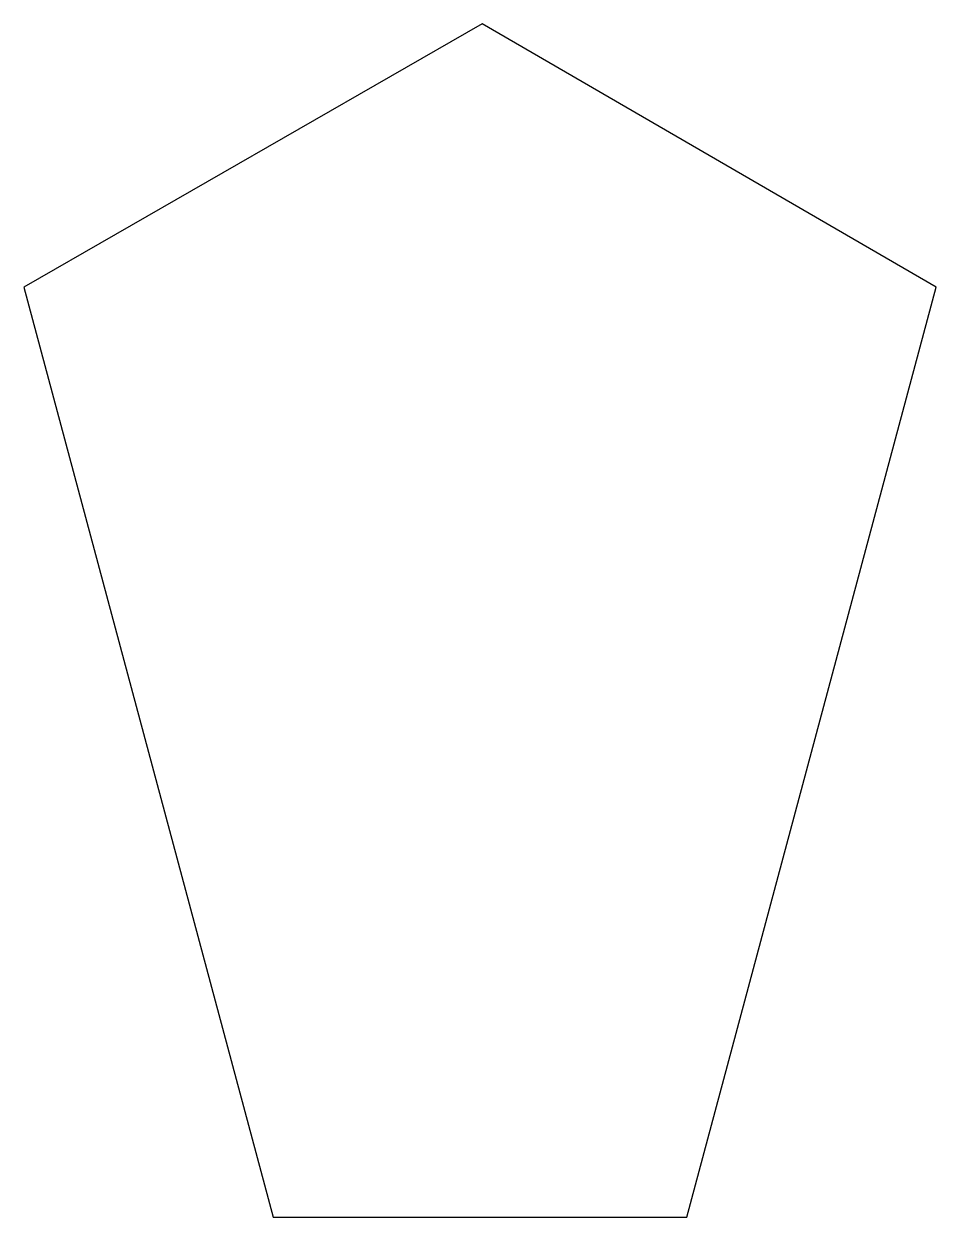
# Model space of a CAD drawing. Header units: millimetres. Extents: x 194.1 to 243.9, y -32.6 to 32.6.
import ezdxf

# ---------------------------------------------------------------- set-up
doc = ezdxf.new("R2010")
doc.units = ezdxf.units.MM
doc.layers.get('0').update_dxf_attribs({"linetype": 'CONTINUOUS'})

msp = doc.modelspace()

# ---------------------------------------------------------------- linework, layer by layer
msp.add_lwpolyline([(243.908, 18.182), (219.139, 32.556), (194.12, 18.182), (207.727, -32.598), (230.301, -32.598)], close=True)

doc.saveas('drawing.dxf')
